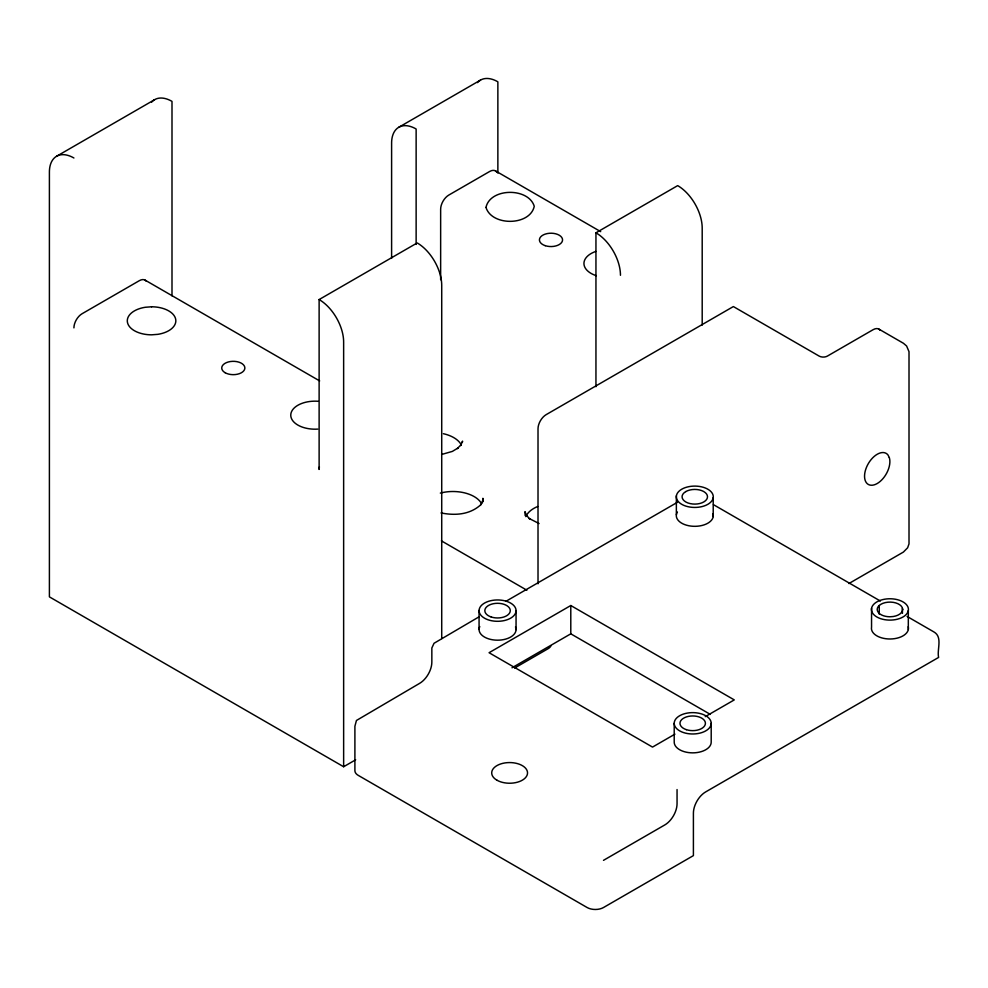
<?xml version="1.0" encoding="UTF-8"?>
<svg xmlns="http://www.w3.org/2000/svg" width="988" height="988" viewBox="0 0 988 988"><rect width="100%" height="100%" fill="white"/><g stroke="black" fill="none" stroke-linecap="round" stroke-linejoin="round"><path stroke-width="1.48" d="M171.998 295.844L171.998 101.369A34.679 20.019 60 0 0 151.609 102.184M441.722 638.532L441.722 285.409A34.679 20.019 60 0 0 417.208 242.937L319.124 299.562L319.124 469.448A11.56 6.669 -60 0 1 319.396 466.842M73.915 157.994A34.679 20.019 60 0 0 49.4 172.159L49.4 596.863L343.639 766.737L343.639 342.033A34.679 20.019 60 0 0 319.124 299.562M391.606 258.374L391.606 143.149A34.679 20.019 60 0 1 416.133 128.996L416.133 244.407M440.648 279.715L440.648 209.209A11.56 6.669 -60 0 1 448.824 195.056L489.69 171.467A11.56 6.669 -60 0 1 496.766 172.097M497.866 173.135L497.866 81.806A34.679 20.019 60 0 0 477.476 82.622M677.052 789.56L677.052 803.713A17.339 10.016 -60 0 1 664.788 824.943L603.495 860.338M482.379 502.818L482.897 498.298L482.897 501.002M462.359 442.328L462.557 441.117L460.68 445.551M482.576 501.62L483.144 500.546L480.563 504.954M461.223 444.526L457.345 448.601L458.099 447.947L452.368 451.405L441.624 454.468M481.391 504.213C470.3 514.699 455.48 515.785 441.031 512.945M56.588 156.277L154.659 99.652M398.794 127.279L480.526 80.09M595.949 386.691L595.949 232.81L677.682 185.621A34.679 20.019 60 0 1 702.196 228.092L702.196 325.101M479.205 616.734L434.041 643.274L431.842 647.992L431.842 662.145A17.339 10.016 -60 0 1 419.591 683.375L356.446 720.474L354.902 726.254L354.902 770.677A11.56 6.669 0 0 0 358.286 775.395L587.144 907.527A11.56 6.669 0 0 0 603.495 907.527L693.403 855.62L693.403 813.149A17.339 10.016 -60 0 1 705.654 791.919L938.6 657.428C936.797 649.388 942.972 636.927 933.808 631.875L907.095 616.45M505.819 601.371L677.435 502.287M705.259 716.646L734.269 699.899L570.792 605.521L489.06 652.71L652.525 747.089L674.94 734.146M512.006 667.777L570.792 633.827L710.347 714.398M343.639 766.737L355.668 759.797M514.587 668.049L547.982 648.77A11.56 6.669 0 0 0 550.971 645.782M848.877 583.55L903.427 552.057L907.614 547.797L909.009 543.882L909.009 351.666L906.601 345.998L903.427 343.268L878.912 329.115M539.065 523.541L529.21 518.502L529.963 519.169L526.196 515.069M495.47 170.887L600.692 231.637M713.435 504.646L880.382 601.037M145.088 280.123L319.655 380.911M441.377 540.844L526.876 590.207M526.74 516.082L524.974 511.636L525.171 515.551M908.318 610.621A18.5 10.683 0 0 1 878.962 618.031A18.5 10.683 0 0 1 882.531 599.654A18.5 10.683 0 0 1 908.318 610.621L908.318 629.492M902.427 608.435L902.427 613.338M879.258 605.508L879.258 614.227M871.552 608.25L871.552 627.121A18.5 10.683 0 0 0 890.299 638.989A18.5 10.683 0 0 0 908.219 626.713M713.213 497.693A18.5 10.683 0 0 1 684.19 505.51A18.5 10.683 0 0 1 686.969 487.096A18.5 10.683 0 0 1 713.213 497.693L713.213 516.576M711.199 723.302A18.5 10.683 0 0 1 683.461 732.553A18.5 10.683 0 0 1 683.461 714.052A18.5 10.683 0 0 1 711.199 723.302L711.199 742.173A18.5 10.683 0 0 1 692.712 752.856A18.5 10.683 0 0 1 674.211 742.173L674.211 723.302M676.36 495.84L676.36 514.711M570.792 605.521L570.792 633.827M538.015 583.784L538.015 428.78A11.56 6.669 -60 0 1 546.191 414.627L733.368 306.564L819.188 356.112A5.78 3.335 0 0 0 827.351 356.112L873.133 329.683A11.56 6.669 -60 0 1 880.209 330.325M516.057 610.794A18.5 10.683 0 0 1 488.084 619.797A18.5 10.683 0 0 1 488.554 601.309A18.5 10.683 0 0 1 516.057 610.794L516.057 629.665M479.069 610.473L479.069 629.356M443.39 433.707A30.048 17.352 0 0 1 461.347 445.02M596.295 275.689A24.268 14.017 0 0 1 595.838 251.421M525.851 516.65A30.048 17.352 0 0 1 537.682 506.511M595.949 232.81A34.679 20.019 60 0 1 620.464 275.282M440.339 493.098A30.048 17.352 0 0 1 481.378 503.3M515.501 626.898A18.5 10.683 0 0 1 497.285 640.187A18.5 10.683 0 0 1 479.773 626.59M713.003 513.785A18.5 10.683 0 0 1 693.181 526.283A18.5 10.683 0 0 1 677.41 511.994M317.741 429.101A24.268 14.017 0 0 1 290.768 415.046A24.268 14.017 0 0 1 318.185 401.276M73.915 327.88A11.56 6.669 -60 0 1 82.09 313.727L139.308 280.691A11.56 6.669 -60 0 1 146.385 281.321M485.997 207.431C491.752 226.351 530.148 225.968 534.249 206.27C528.494 187.362 490.11 187.745 485.997 207.431M902.649 609.435L902.217 611.337A12.721 7.336 0 0 1 893.226 616.524L889.941 616.771A12.721 7.336 0 0 1 878.925 605.768L880.95 604.248A12.721 7.336 0 0 1 893.226 602.347A12.721 7.336 0 0 1 902.217 607.534L902.649 609.435M685.795 491.579L685.487 491.765A12.721 7.336 0 0 0 685.795 501.953L686.117 502.139A12.721 7.336 0 0 0 703.777 501.953L704.086 501.768A12.721 7.336 0 0 0 703.777 491.579L703.456 491.394A12.721 7.336 0 0 0 685.795 491.579M151.572 306.786L145.285 307.268A24.268 14.017 0 0 0 127.501 322.631A24.268 14.017 0 0 0 151.572 334.821L157.845 334.339A24.268 14.017 0 0 0 175.629 318.976A24.268 14.017 0 0 0 151.572 306.786M889.324 457.605L887.953 454.925A17.92 10.349 -60 0 0 866.575 467.089A17.92 10.349 -60 0 0 875.479 484.392A17.92 10.349 -60 0 0 889.324 457.605M545.215 245.666A11.56 6.669 0 0 0 562.555 239.886A11.56 6.669 0 0 0 545.215 234.107A11.56 6.669 0 0 0 545.215 245.666M491.209 616.994A12.721 7.336 0 0 0 510.277 610.633A12.721 7.336 0 0 0 491.209 604.273A12.721 7.336 0 0 0 491.209 616.994M686.351 729.663A12.721 7.336 0 0 0 705.42 723.302A12.721 7.336 0 0 0 686.351 716.942A12.721 7.336 0 0 0 686.351 729.663M497.038 780.261A17.92 10.337 0 0 0 526.95 775.518A17.92 10.337 0 0 0 504.88 762.934A17.92 10.337 0 0 0 497.038 780.261M225.128 372.711A11.56 6.669 0 0 0 244.468 369.722A11.56 6.669 0 0 0 230.315 361.546A11.56 6.669 0 0 0 225.128 372.711"/></g></svg>
